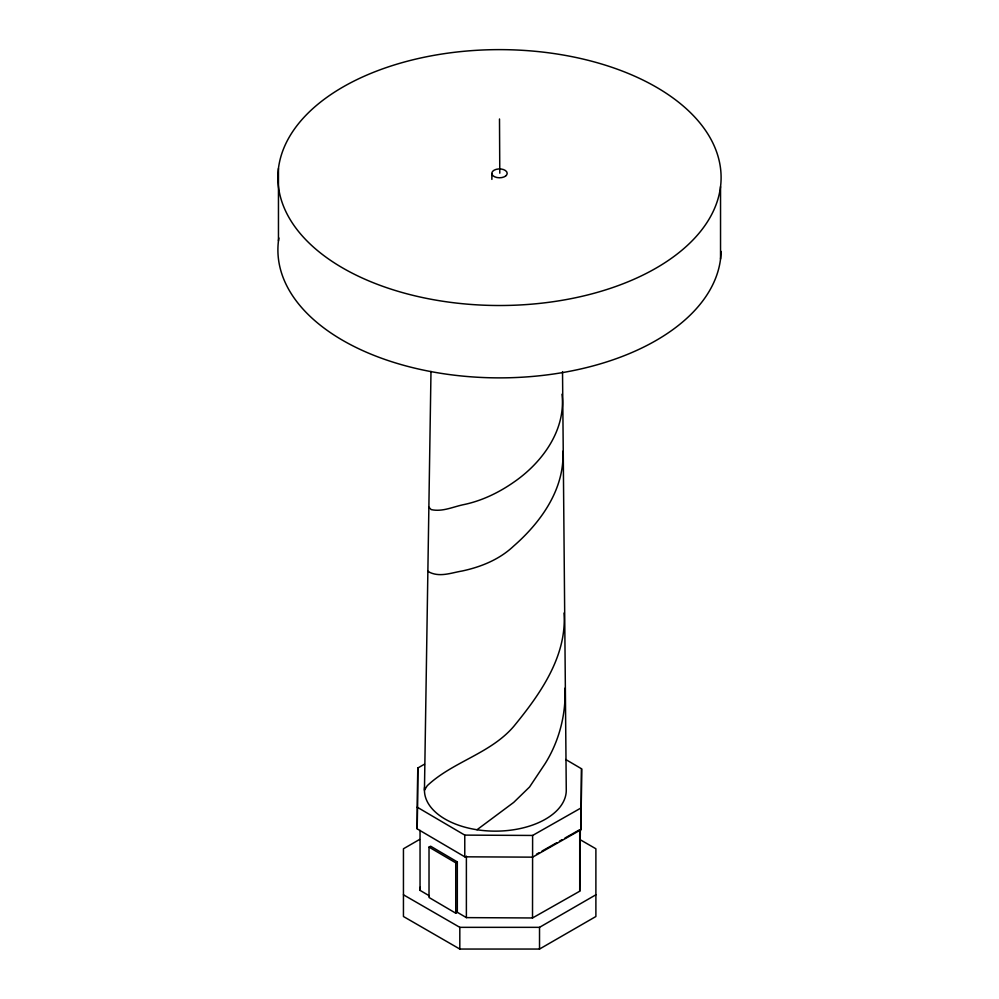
<?xml version="1.0" encoding="UTF-8"?>
<svg xmlns="http://www.w3.org/2000/svg" width="999" height="999" viewBox="0 0 999 999"><rect width="100%" height="100%" fill="white"/><g stroke="black" fill="none" stroke-linecap="round" stroke-linejoin="round"><path stroke-width="1.5" d="M565.734 759.502L581.58 768.805L581.006 829.694L532.617 857.154L464.772 856.817L417.207 828.883L417.782 768.019L424.5 764.185M417.207 828.883L417.782 768.006M429.308 895.816L420.042 890.371L420.092 887.312M430.994 371.416L424.45 790.197L427.272 785.689C452.797 761.638 490.259 753.77 513.673 726.498C539.959 694.417 567.032 656.493 564.035 613.011M581.006 829.694L581.58 768.805M455.781 911.388L466.383 917.619L532.517 917.969L579.72 891.22L580.332 829.957M477.01 829.744L513.698 802.409L529.57 786.987L545.179 763.548C559.14 741.183 566.083 714.447 564.984 688.174M419.555 839.472L403.446 848.775L403.446 916.508L459.815 949.05L539.522 949.05L595.891 916.508L595.891 848.775L579.782 839.472M403.446 894.792L459.815 927.334L539.522 927.334L595.891 894.792M499.787 173.189L499.5 118.981M417.207 807.18L464.772 835.114L532.617 835.451L581.006 807.979M429.021 847.102L430.606 846.203L457.317 861.912L457.317 912.287L455.744 913.186L429.021 897.477L429.021 847.102L455.744 862.811L455.744 913.186M455.744 862.811L457.317 861.912M536.563 854.157L539.26 852.634M541.957 851.098L556.793 842.694M559.49 841.158L562.187 839.635M564.885 838.111L579.72 829.694L579.72 891.22M427.872 571.216L430.257 572.627C440.809 577.21 451.61 572.739 462.162 571.003C481.019 566.945 499.35 559.565 513.586 546.128C540.958 522.24 564.685 489.11 562.924 451.223M428.871 507.18L431.206 509.615C442.045 512.012 452.372 507.13 462.749 504.82C481.093 501.161 498.251 492.982 513.561 482.342C541.933 462.949 566.121 430.257 561.987 394.23M562.524 371.616L566.271 790.197A70.917 40.934 0 0 1 492.719 831.118A70.917 40.934 0 0 1 424.65 787.15M720.541 186.638A221.591 127.934 0 0 1 375.374 283.554A221.591 127.934 0 0 1 402.585 62.512A221.591 127.934 0 0 1 720.541 186.638L720.541 259.003M539.522 927.334L539.522 949.05M532.617 835.451L532.517 917.969M491.883 173.901L491.883 179.395M466.383 856.106L466.383 917.619M464.772 835.114L464.772 856.817M459.815 927.334L459.815 949.05M420.042 830.394L420.042 890.371M278.459 168.494L278.459 240.871M721.078 251.436A221.591 127.934 0 0 1 487.849 377.697A221.591 127.934 0 0 1 278.871 237.987M505.569 176.074L504.145 176.885A7.68 4.433 0 0 1 491.995 174.288A7.68 4.433 0 0 1 501.211 169.031A7.68 4.433 0 0 1 505.569 176.074"/></g></svg>
